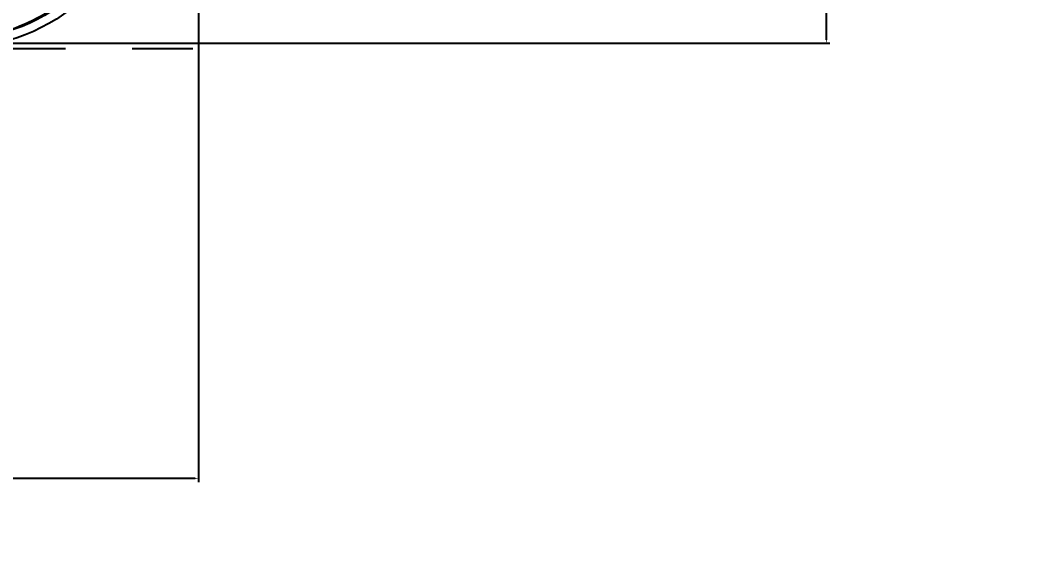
# Model space of a CAD drawing. Header units: inches. Extents: x -850 to 339, y -315 to 884.
# Drawn here: x 31.4 to 84.3, y -25.9 to 1.5 of the extents above; entities that cross this region are included whole.
import ezdxf

# ---------------------------------------------------------------- set-up
doc = ezdxf.new("R2010")
doc.units = ezdxf.units.IN
doc.header["$MEASUREMENT"] = 0
doc.layers.add('SX$17', color=7, linetype='Continuous', true_color=0xffffff)
for name, color, linetype in [('VE200I1111$0000000000011', 255, 'Continuous'), ('VE200I650$1110101111011', 255, 'Continuous'), ('VE200I669$0110101011011', 255, 'Continuous'), ('VE200I965$1110101111011', 255, 'Continuous')]:
    doc.layers.add(name, color=color, linetype=linetype)
doc.dimstyles.get("Standard").update_dxf_attribs({"dimtxt": 5, "dimasz": 0.18, "dimexe": 0.18, "dimexo": 0.0625, "dimgap": 0.09, "dimtad": 0, "dimtih": 1, "dimtoh": 1, "dimzin": 0, "dimdsep": 46, "dimtxsty": 'Standard', "dimcen": 0.09, "dimclrt": 3, "dimadec": 0, "dimazin": 0, "dimtfac": 1, "dimtofl": 0, "dimtmove": 0, "dimatfit": 3, "dimfxl": 0, "dimtolj": 1, "dimtzin": 0, "dimarcsym": 0})

# ---------------------------------------------------------------- blocks, each defined once
blk = doc.blocks.new('*D5')
at = {"color": 0, "lineweight": -2}
for p, q in [((0.06250000000034166, 203.7246225216339), (74.09046603652878, 203.7246225216339)), ((73.91046603652877, 203.5446225216339), (73.91046603652876, 104.5972324542078)), ((73.91046603652873, 0.469842386781599), (73.91046603652876, 99.41723245420775)), ((0.0625, 0.28984238678162), (74.09046603652874, 0.289842386781599))]:
    blk.add_line(p, q, dxfattribs=at)
at = {"color": 0}
for points in [[(73.88046603652877, 203.5446225216339), (73.94046603652878, 203.5446225216339), (73.91046603652877, 203.7246225216339)], [(73.88046603652873, 0.469842386781599), (73.94046603652873, 0.469842386781599), (73.91046603652873, 0.289842386781599)]]:
    blk.add_solid(points, dxfattribs=at)
at = {"layer": 'Defpoints', "color": 0}
for p in [(3.416558585774369e-13, 203.7246225216339, 8.3), (0, 0.28984238678162, 8.3), (73.91046603652873, 0.289842386781599)]:
    blk.add_point(p, dxfattribs=at)
at = {"color": 3, "insert": (73.91046603652873, 102.0072324542078), "char_height": 5, "attachment_point": 5}
blk.add_mtext('\\A1;203.43', dxfattribs=at)
blk = doc.blocks.new('*D21')
at = {"color": 0, "lineweight": -2}
for p, q in [((-40.84794362130391, 68.66767142002142), (-40.84794362130392, -22.83909272136844)), ((40.82157599906363, 66.16960245606538), (40.82157599906362, -22.83909272136844)), ((-40.66794362130392, -22.65909272136844), (-9.269850477786814, -22.65909272136844)), ((40.64157599906362, -22.65909272136844), (9.243482855546514, -22.65909272136844))]:
    blk.add_line(p, q, dxfattribs=at)
at = {"color": 0}
for points in [[(-40.66794362130392, -22.62909272136844), (-40.66794362130392, -22.68909272136844), (-40.84794362130392, -22.65909272136844)], [(40.64157599906362, -22.62909272136844), (40.64157599906362, -22.68909272136844), (40.82157599906362, -22.65909272136844)]]:
    blk.add_solid(points, dxfattribs=at)
at = {"layer": 'Defpoints', "color": 0}
for p in [(-40.84794362130391, 68.73017142002142, 0.4999999999999989), (40.82157599906363, 66.23210245606538, 0.5000000000000006), (40.82157599906362, -22.65909272136844)]:
    blk.add_point(p, dxfattribs=at)
at = {"color": 3, "insert": (-0.01318381112015032, -22.65909272136844), "char_height": 5, "attachment_point": 5}
blk.add_mtext('\\A1;81.67', dxfattribs=at)

msp = doc.modelspace()

# ---------------------------------------------------------------- hatches: boundary and pattern name
at = {"layer": 'SX$17', "extrusion": (0, -1, 0)}
h = msp.add_hatch(dxfattribs=at)
h.set_pattern_fill('ANSI31', scale=6, angle=45, style=0, pattern_type=0)
h.set_pattern_definition([(45, (0, 0), (-4.242640687119285, 4.242640687119286), [])])
edge = h.paths.add_edge_path(flags=0)
edge.add_spline(control_points=[(39.24858888905074, -6.774554510392305e-12), (39.21389371636489, 0.9933030232644601), (39.17919854243799, 1.986606046492347), (39.14450336726995, 2.979909069676881), (39.10919869457719, 3.990661658427286), (39.0738940205993, 5.001414247132803), (39.03858934533615, 6.012166835793427), (38.97008601204408, 7.973377948506789), (38.90158267391306, 9.934589061051131), (38.83307933094226, 11.89580017342642)], knot_values=[0, 0, 0, 0, 0.2505009352754185, 0.2505009352754185, 0.2505009352754185, 0.5054024737830578, 0.5054024737830578, 0.5054024737830578, 1, 1, 1, 1], degree=3, periodic=0)
edge.add_line((38.83307933094226, 11.89580017342642), (38.83344641648181, 11.88564036199846))
edge.add_spline(control_points=[(38.83344641648181, 11.88564036199846), (38.8197736941125, 12.277075763554), (38.73832326622779, 12.67154822943927), (38.59584832468307, 13.03638998686262), (38.45337408699944, 13.40122994187835), (38.24594833483444, 13.74650121446269), (37.99075594548009, 14.04362735870959), (37.7355289222819, 14.34079382790704), (37.42548621675088, 14.59799663408317), (37.0862997194413, 14.79395903820383), (36.74702983809451, 14.98996961681412), (36.3692472841364, 15.13011501248655), (35.98422696427026, 15.20280306244236), (35.8327253232862, 15.23140508233593), (35.6789971410652, 15.25001987527034), (35.52504742283123, 15.25840480332822)], knot_values=[0, 0, 0, 0, 0.2278208917751202, 0.2278208917751202, 0.2278208917751202, 0.455639801464683, 0.455639801464683, 0.455639801464683, 0.6834894270537322, 0.6834894270537322, 0.6834894270537322, 0.9113957929609756, 0.9113957929609756, 0.9113957929609756, 1, 1, 1, 1], degree=3, periodic=0)
edge.add_line((35.52504742283124, 15.25840480332823), (35.52007698411352, 15.25867300761585))
edge.add_arc((-3.45279360658424e-11, -654.428790888333), 670.628790888333, 86.96388930260355, 87.18186562914933)
edge.add_line((32.97206401917926, 15.38895907255035), (32.97206401917926, 16.8907712691614))
edge.add_arc((3.45279360658424e-11, -654.428790888333), 672.128790888333, 87.18815996195322, 87.43562412281217)
edge.add_line((30.07229308492838, 17.02691779961169), (28.37118040160718, 15))
edge.add_line((28.37118040160718, 15), (-28.3711804016072, 15))
edge.add_line((-28.37118040160721, 15), (-30.07229308492583, 17.02691779960861))
edge.add_arc((3.45279360658424e-11, -654.428790888333), 672.128790888333, 92.56437587719348, 92.8118400380527)
edge.add_line((-32.97206401917926, 16.89077126915796), (-32.97206401917926, 15.38895907255035))
edge.add_arc((3.45279360658424e-11, -654.428790888333), 670.628790888333, 92.81813437085067, 93.03610636973856)
edge.add_line((-35.52002640136079, 15.25867569051209), (-35.52007692961018, 15.25867198002221))
edge.add_spline(control_points=[(-35.52007692961018, 15.25867198002221), (-35.91143274000984, 15.2379145500632), (-36.30460216216122, 15.14930813401038), (-36.66702782434108, 15.00018442487739), (-37.02945493584266, 14.8510601194063), (-37.37113526019502, 14.63730319245365), (-37.66376007754784, 14.37660761154971), (-37.95635115094893, 14.11594209268623), (-38.20796963687969, 13.80115582174006), (-38.39775641479521, 13.4583190852505), (-38.58749764715727, 13.11556462366482), (-38.72067096712244, 12.73531625209392), (-38.78623277091616, 12.34907279767886), (-38.8122181482163, 12.19598546157899), (-38.82802593980362, 12.04082280540031), (-38.83344641648181, 11.88564036199846)], knot_values=[0, 0, 0, 0, 0.2277383717139831, 0.2277383717139831, 0.2277383717139831, 0.4554783774867268, 0.4554783774867268, 0.4554783774867268, 0.6831924366113742, 0.6831924366113742, 0.6831924366113742, 0.9108512495144797, 0.9108512495144797, 0.9108512495144797, 1, 1, 1, 1], degree=3, periodic=0)
edge.add_line((-38.83344641648181, 11.88564036199846), (-38.83345888326688, 11.88599337167879))
edge.add_spline(control_points=[(-38.83345888326688, 11.88599337167879), (-38.97183274260459, 7.923995582088981), (-39.11020657406682, 3.961997791525613), (-39.24858037771709, -9.093420461070423e-12)], knot_values=[0, 0, 0, 0, 1, 1, 1, 1], degree=3, periodic=0)
edge.add_line((-39.04777177188971, 0), (-39.24858037771678, 0))
edge.add_spline(control_points=[(-39.04777177188971, 3.252606517456513e-16), (-39.06756676961955, -0.5666666666629037), (-39.08736176724167, -1.133333333329571), (-39.10715676475608, -1.7)], knot_values=[0, 0, 0, 0, 1, 1, 1, 1], degree=3, periodic=0)
edge.add_line((-37.80603900659284, -1.7), (-39.10715676475608, -1.7))
edge.add_spline(control_points=[(-37.80603900659309, -1.700000000014326), (-37.78044068481253, -0.9672025680770409), (-37.75484236285258, -0.2344051361460222), (-37.7292440407132, 0.4983922957787284)], knot_values=[0, 0, 0, 0, 1, 1, 1, 1], degree=3, periodic=0)
edge.add_line((-37.7292440407132, 0.4983922957787284), (-37.72504770550559, 0.5042688112629288))
edge.add_spline(control_points=[(-37.72504770550559, 0.5042688112629288), (-37.57612106116699, 4.767641422162795), (-37.42719441677038, 9.031014033060636), (-37.27826777231576, 13.29438664395645)], knot_values=[0, 0, 0, 0, 1, 1, 1, 1], degree=3, periodic=0)
edge.add_line((-37.27826777231576, 13.29438664395645), (-37.27857370804488, 13.29433178041024))
edge.add_spline(control_points=[(-37.27857370804488, 13.29433178041024), (-37.27271458764712, 13.46209500282997), (-37.23780777215941, 13.63116005850237), (-37.17674651905889, 13.78752614004911), (-37.11568549626629, 13.94389163182172), (-37.0267867699678, 14.09187064417821), (-36.91741478229677, 14.21921421030802), (-36.80803131714016, 14.34657113985907), (-36.67515454362903, 14.45680037348642), (-36.52978710633592, 14.54078155071786), (-36.38439093268575, 14.62477932941894), (-36.22249000491738, 14.68483513023416), (-36.05748807762464, 14.71598056534936), (-35.9910573706488, 14.72851989326946), (-35.92361682030479, 14.7364313244248), (-35.85610988149342, 14.74004889077768)], knot_values=[0, 0, 0, 0, 0.2273531895957893, 0.2273531895957893, 0.2273531895957893, 0.4547048616829548, 0.4547048616829548, 0.4547048616829548, 0.6820802007072128, 0.6820802007072128, 0.6820802007072128, 0.9095010446243963, 0.9095010446243963, 0.9095010446243963, 1, 1, 1, 1], degree=3, periodic=0)
edge.add_arc((3.45279360658424e-11, -654.428790888333), 670.128790888333, 92.64878949709414, 93.06714945048788)
edge.add_line((-29.30397486468525, 12.99999999999999), (-30.96908556663944, 14.9840205491417))
edge.add_line((29.30397486468523, 13), (-29.30397486468524, 13))
edge.add_line((30.96908556664213, 14.98402054914493), (29.30397486468523, 12.99999999999999))
edge.add_arc((3.45279360658424e-11, -654.428790888333), 670.128790888333, 86.93285073934021, 87.35121050291151)
edge.add_spline(control_points=[(35.85610860314927, 14.7400489592815), (36.02269024435309, 14.73112217119056), (36.19011106233473, 14.69425965121565), (36.34463338466863, 14.63139485476869), (36.50459692131534, 14.56631639219872), (36.65531864482301, 14.47184510470912), (36.78361154236361, 14.3562402960391), (36.90836458749326, 14.24382525054797), (37.01542816459873, 14.10831763561939), (37.09592847172753, 13.96094000748655), (37.17641278525952, 13.81359165996698), (37.23256452605855, 13.65031285789223), (37.25972869173383, 13.48462831321583), (37.27004165186835, 13.42172565960301), (37.27634893127573, 13.35803539603125), (37.27857377631276, 13.29433177727352)], knot_values=[0, 0, 0, 0, 0.2260285800779975, 0.2260285800779975, 0.2260285800779975, 0.4600473021688318, 0.4600473021688318, 0.4600473021688318, 0.6874198541352786, 0.6874198541352786, 0.6874198541352786, 0.9147466929995, 0.9147466929995, 0.9147466929995, 1, 1, 1, 1], degree=3, periodic=0)
edge.add_line((37.27857377631276, 13.29433177727352), (37.27815227521148, 13.29942438751014))
edge.add_spline(control_points=[(37.27815227521148, 13.29942438751014), (37.35265691872182, 11.16631654336749), (37.4271615563108, 9.033208699018019), (37.50166618798237, 6.900100854461865), (37.57617987216371, 4.766733831661494), (37.65069355042615, 2.633366808654388), (37.72520722277363, 0.4999997854406867)], knot_values=[0, 0, 0, 0, 0.4999696261841127, 0.4999696261841127, 0.4999696261841127, 1, 1, 1, 1], degree=3, periodic=0)
edge.add_line((37.72520722277363, 0.4999997854406867), (37.7292439294976, 0.4983922918781731))
edge.add_spline(control_points=[(37.7292439294976, 0.4983922918781731), (37.75484225159754, -0.2344051387377091), (37.78044057351806, -0.9672025693598592), (37.8060388952592, -1.699999999988276)], knot_values=[0, 0, 0, 0, 1, 1, 1, 1], degree=3, periodic=0)
edge.add_line((39.10715776472484, -1.7), (37.80603889525961, -1.7))
edge.add_spline(control_points=[(39.10715776472484, -1.7), (39.08736204436864, -1.133333333315339), (39.06756632349741, -0.5666666666486706), (39.04777060211097, -1.084202172485504e-16)], knot_values=[0, 0, 0, 0, 1, 1, 1, 1], degree=3, periodic=0)
edge.add_line((39.24858888905052, 0), (39.04777060211098, 0))
h = msp.add_hatch(dxfattribs=at)
h.set_pattern_fill('ANSI31', scale=6, angle=44.99999999999999, style=0, pattern_type=0)
h.set_pattern_definition([(44.99999999999999, (0, 0), (-4.242640687119285, 4.242640687119286), [])])
edge = h.paths.add_edge_path(flags=0)
edge.add_spline(control_points=[(40.33182225700725, 11.94021530652696), (40.46500698203172, 8.126810205207413), (40.59819168240739, 4.313405103026993), (40.73137635818767, 0.4999999999875686)], knot_values=[0, 0, 0, 0, 1, 1, 1, 1], degree=3, periodic=0)
edge.add_line((40.33182225700725, 11.94021530652696), (40.33231461345974, 11.9379837963931))
edge.add_spline(control_points=[(40.33231461345974, 11.9379837963931), (40.28886939242022, 13.18176345269884), (39.77032404331431, 14.38183279186809), (38.04037268093368, 16.14596856973994), (36.8487845771192, 16.68891150689243), (35.60450284755998, 16.75629948658048)], knot_values=[0, 0, 0, 0, 0.5000000000000002, 0.5000000000000002, 1, 1, 1, 1], degree=3, periodic=0)
edge.add_arc((-3.45279360658424e-11, -654.428790888333), 672.128790888333, 86.9634648278938, 87.18815996194732)
edge.add_line((32.97206401917926, 15.38895907255035), (32.97206401917926, 16.89077126915796))
edge.add_arc((-3.45279360658424e-11, -654.428790888333), 670.628790888333, 86.9638936302614, 87.18186562914933)
edge.add_line((35.52002640136095, 15.25867569051209), (35.52007692953514, 15.25867198002619))
edge.add_spline(control_points=[(35.52007692953514, 15.25867198002619), (35.91143273961271, 15.23791455008412), (36.30460216143724, 15.14930813417985), (36.6670278233637, 15.00018442527867), (37.02945493461322, 14.85106012003885), (37.37113525876422, 14.63730319342162), (37.66376007602862, 14.37660761290114), (37.95635114958136, 14.11594209420721), (38.20796963569516, 13.80115582340681), (38.39775641381004, 13.4583190870271), (38.58749764637164, 13.11556462555085), (38.720670966558, 12.73531625405644), (38.78623277057618, 12.34907279967858), (38.81221814808297, 12.19598546290012), (38.82802593978191, 12.04082280601641), (38.83344641648485, 11.8856403619114)], knot_values=[0, 0, 0, 0, 0.22773837151619, 0.22773837151619, 0.22773837151619, 0.4554783770919906, 0.4554783770919906, 0.4554783770919906, 0.683192436211959, 0.683192436211959, 0.683192436211959, 0.9108512491106554, 0.9108512491106554, 0.9108512491106554, 1, 1, 1, 1], degree=3, periodic=0)
edge.add_line((38.83344641648485, 11.8856403619114), (38.8334269601273, 11.88584775079668))
edge.add_spline(control_points=[(38.8334269601273, 11.88584775079668), (38.86650974875367, 10.93870663498904), (38.89959253625126, 9.991565519141973), (38.93267532262018, 9.044424403255483), (38.96798000045398, 8.03367181468465), (39.0032846770024, 7.02291922606892), (39.03858935226555, 6.012166637408296), (39.108589202913, 4.008111091779248), (39.17858904850778, 2.004055545973713), (39.24858888905081, -8.274230072591341e-12)], knot_values=[0, 0, 0, 0, 0.2390593761160372, 0.2390593761160372, 0.2390593761160372, 0.4941743523096917, 0.4941743523096917, 0.4941743523096917, 1, 1, 1, 1], degree=3, periodic=0)
edge.add_line((40.24880467067171, 0), (39.24858888905052, 0))
edge.add_spline(control_points=[(40.24880467067172, 1.084202172485504e-16), (40.24298373872286, 0.1666666666682224), (40.23716280672947, 0.3333333333348891), (40.23134187469152, 0.5)], knot_values=[0, 0, 0, 0, 1, 1, 1, 1], degree=3, periodic=0)
edge.add_line((40.73137635818723, 0.5), (40.23134187469151, 0.5))

# ---------------------------------------------------------------- linework, layer by layer
at = {"layer": 'VE200I1111$0000000000011', "color": 9, "extrusion": (0, 0, -0.9999999999999999)}
msp.add_ellipse((27.9820727415001, 10.02355594140104, 0.5), major_axis=(6.45569461737171, -6.98413185215555), ratio=0.9988712235298418, start_param=5.537636937334821, end_param=7.028722023488985, dxfattribs=at)
at = {"layer": 'VE200I650$1110101111011', "color": 9, "extrusion": (0, 0, -1)}
msp.add_ellipse((27.9820519827991, 10.0235592737442, 0.5), major_axis=(6.795296975208027, -7.351905704607081), ratio=0.9988711417420045, start_param=5.537612165247299, end_param=7.028694701446748, dxfattribs=at)
at = {"layer": 'VE200I669$0110101011011', "color": 9, "extrusion": (0, 0, -0.9999999999999999)}
msp.add_ellipse((27.9982120809665, 10.00609550042281), major_axis=(6.45569461737171, -6.98413185215555), ratio=0.9988712235298418, start_param=5.537643561695361, end_param=7.028722019745985, dxfattribs=at)
at = {"layer": 'VE200I965$1110101111011', "color": 9}
msp.add_open_spline([(37.58280648386028, 9.632543239740071, 12.0774546533659), (37.49916737642614, 8.577002051832817, 12.09656161337869), (36.97019048456903, 6.385944335207894, 12.14283019045764), (35.00062731216021, 3.341829400360381, 12.21661282604965), (31.79302121305693, 1.046820597272607, 12.27508252911594), (29.03975331729198, 0.4293998172880584, 12.29621886554173), (27.6123276327486, 0.4296316167063888, 12.3028268218496)], degree=3, dxfattribs=at)

# ---------------------------------------------------------------- dimensions: what is measured, and where the dimension line sits
dim = msp.add_linear_dim(base=(73.91046603652873, 0.289842386781599), p1=(3.416558585774369e-13, 203.7246225216339, 8.3), p2=(0, 0.28984238678162, 8.3), angle=90, dimstyle='Standard')
dim.commit()
dim.dimension.update_dxf_attribs({"geometry": '*D5', "text_midpoint": (73.91046603652873, 102.0072324542078)})
dim = msp.add_linear_dim(base=(40.82157599906362, -22.65909272136844), p1=(-40.84794362130391, 68.73017142002142, 0.4999999999999989), p2=(40.82157599906363, 66.23210245606538, 0.5000000000000006), dimstyle='Standard')
dim.commit()
dim.dimension.update_dxf_attribs({"geometry": '*D21', "text_midpoint": (-0.01318381112015032, -22.65909272136844)})

doc.saveas('drawing.dxf')
